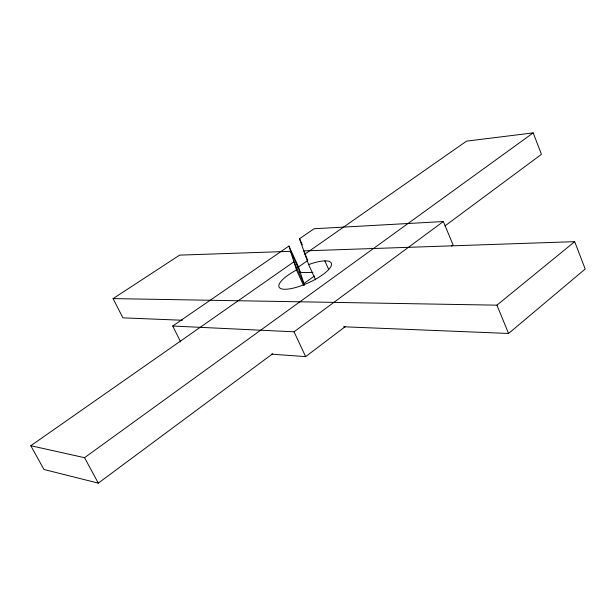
<?xml version="1.0" encoding="UTF-8"?>
<svg xmlns="http://www.w3.org/2000/svg" width="616" height="616" viewBox="0 0 616 616"><rect width="100%" height="100%" fill="white"/><g stroke="black" fill="none" stroke-linecap="round" stroke-linejoin="round"><path stroke-width="0.92" d="M343.559 326.78L508.57 333.464L585.2 269.015L574.69 241.657L303.819 250.889L305.775 255.193M182.382 320.258L122.907 317.848L113.075 298.606L496.935 305.166L574.69 241.657M271.325 354.161L305.651 356.625L345.376 326.542M451.567 246.107L453.091 244.952L443.351 221.537L314.083 228.744L299.545 238.746L308.639 264.58L315.615 279.88M303.88 283.568L293.894 261.815L30.8 445.722L43.959 469.484L98.306 483.121L272.78 353.676M444.945 225.941L541.449 154.346L533.194 132.879L466.52 141.149L304.943 254.092L307.707 260.152M180.688 341.972L172.726 326.026L294.04 331.801L443.351 221.537M30.8 445.722L84.546 457.688L533.194 132.879M303.472 283.861L314.414 276.03M297.49 267.706L307.7 260.522M172.726 326.026L288.927 246.054L298.521 266.982L304.443 285.293M113.075 298.606L179.633 255.124L290.59 251.343L300.323 272.549M299.453 272.557L312.92 272.387M84.546 457.688L98.306 483.121M294.04 331.801L305.651 356.625M288.927 246.054L296.481 270.016L303.503 285.285M299.545 238.746L302.31 244.829M324.84 260.884L328.644 269.323M496.935 305.166L508.57 333.464M308.639 264.58A28.752 8.393 -24.6 0 1 328.328 269.923A28.752 8.393 -24.6 0 1 285.062 289.266A28.752 8.393 -24.6 0 1 296.481 270.016"/></g></svg>
